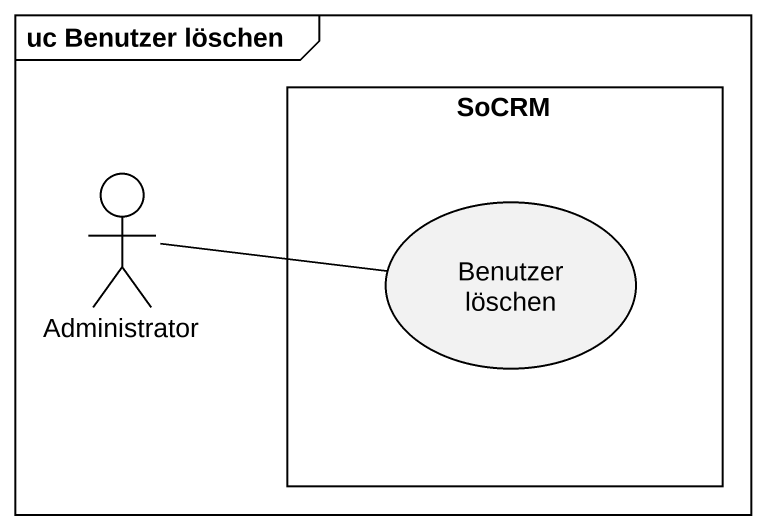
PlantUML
@startuml
mainframe uc Benutzer löschen
rectangle SoCRM {
  usecase "Benutzer löschen" as Benutzer_löschen
}
actor Administrator
Administrator -right- Benutzer_löschen
@enduml
